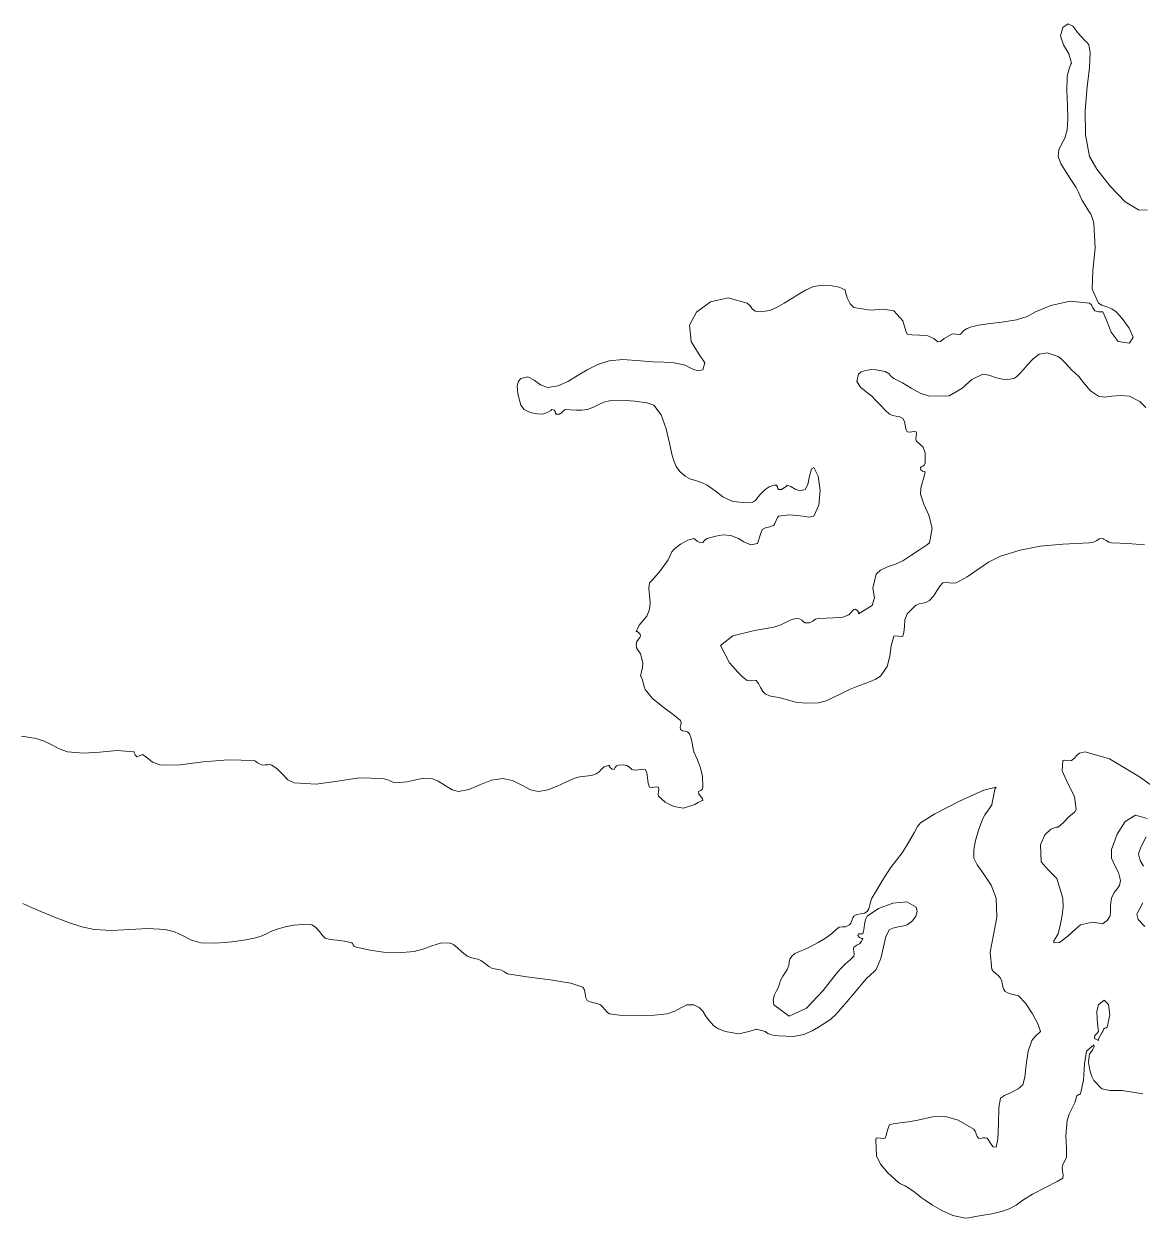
# Model space of a CAD drawing. Header units: inches. Extents: x 18 to 851, y -500 to 848.
# Drawn here: x 560.58 to 587.23, y 373.98 to 402.44 of the extents above; entities that cross this region are included whole.
import ezdxf

# ---------------------------------------------------------------- set-up
doc = ezdxf.new("R2010")
doc.units = ezdxf.units.IN
doc.header["$MEASUREMENT"] = 0
doc.layers.add('Layer 1', color=7, linetype='Continuous')

msp = doc.modelspace()

# ---------------------------------------------------------------- linework, layer by layer
at = {"layer": 'Layer 1', "lineweight": 0}
for points in [[(560.522, 385.46), (560.879, 385.411), (561.067, 385.347), (561.246, 385.256), (561.427, 385.164), (561.62, 385.094), (562.002, 385.056), (562.395, 385.086), (562.798, 385.12), (563.209, 385.094), (563.209, 385.068), (563.232, 385.015), (563.271, 384.975), (563.314, 384.988), (563.41, 385.03), (563.512, 384.957), (563.647, 384.846), (563.844, 384.776), (564.309, 384.784), (564.854, 384.848), (565.451, 384.902), (566.067, 384.882), (566.098, 384.864), (566.146, 384.83), (566.209, 384.794), (566.279, 384.776), (566.329, 384.778), (566.387, 384.783), (566.443, 384.785), (566.491, 384.776), (566.617, 384.686), (566.742, 384.554), (566.875, 384.426), (567.021, 384.353), (567.55, 384.323), (568.059, 384.393), (568.578, 384.47), (569.138, 384.458), (569.234, 384.433), (569.309, 384.397), (569.376, 384.366), (569.455, 384.353), (569.708, 384.375), (569.922, 384.423), (570.113, 384.462), (570.303, 384.458), (570.454, 384.395), (570.624, 384.288), (570.791, 384.187), (570.938, 384.141), (571.182, 384.189), (571.446, 384.302), (571.721, 384.413), (571.996, 384.458), (572.227, 384.403), (572.449, 384.293), (572.657, 384.186), (572.844, 384.141), (573.068, 384.182), (573.29, 384.269), (573.5, 384.371), (573.69, 384.458), (573.824, 384.493), (573.967, 384.512), (574.104, 384.53), (574.22, 384.564), (574.292, 384.616), (574.344, 384.674), (574.413, 384.73), (574.538, 384.776), (574.529, 384.754), (574.555, 384.715), (574.598, 384.68), (574.644, 384.67), (574.652, 384.686), (574.671, 384.72), (574.702, 384.755), (574.75, 384.776), (574.873, 384.782), (574.953, 384.764), (575.01, 384.725), (575.067, 384.67), (575.13, 384.654), (575.222, 384.665), (575.314, 384.678), (575.385, 384.67), (575.427, 384.597), (575.446, 384.473), (575.461, 384.341), (575.49, 384.247), (575.529, 384.236), (575.594, 384.245), (575.659, 384.255), (575.702, 384.247), (575.713, 384.204), (575.703, 384.141), (575.693, 384.079), (575.702, 384.035), (575.867, 383.893), (576.07, 383.785), (576.301, 383.75), (576.55, 383.823), (576.571, 383.836), (576.65, 383.879), (576.73, 383.921), (576.762, 383.929), (576.753, 383.969), (576.711, 384.022), (576.667, 384.082), (576.655, 384.141), (576.674, 384.155), (576.709, 384.167), (576.744, 384.193), (576.762, 384.247), (576.754, 384.504), (576.705, 384.711), (576.633, 384.897), (576.55, 385.094), (576.52, 385.203), (576.504, 385.308), (576.484, 385.412), (576.443, 385.517), (576.395, 385.566), (576.336, 385.581), (576.279, 385.59), (576.231, 385.623), (576.224, 385.669), (576.233, 385.731), (576.242, 385.792), (576.231, 385.835), (576.056, 385.981), (575.808, 386.162), (575.56, 386.364), (575.385, 386.576), (575.366, 386.642), (575.33, 386.772), (575.295, 386.884), (575.279, 386.894), (575.296, 387.009), (575.324, 387.096), (575.33, 387.215), (575.279, 387.423), (575.254, 387.464), (575.218, 387.503), (575.186, 387.556), (575.173, 387.635), (575.189, 387.718), (575.226, 387.777), (575.262, 387.817), (575.279, 387.847), (575.266, 387.895), (575.23, 387.936), (575.194, 387.958), (575.173, 387.953), (575.243, 388.112), (575.335, 388.22), (575.424, 388.327), (575.49, 388.482), (575.503, 388.647), (575.486, 388.822), (575.472, 388.986), (575.49, 389.117), (575.568, 389.201), (575.749, 389.416), (575.933, 389.667), (576.02, 389.858), (576.083, 389.931), (576.231, 390.041), (576.406, 390.139), (576.55, 390.176), (576.581, 390.155), (576.626, 390.115), (576.686, 390.078), (576.762, 390.07), (576.765, 390.084), (576.791, 390.117), (576.828, 390.154), (576.867, 390.176), (577.068, 390.228), (577.249, 390.259), (577.424, 390.25), (577.608, 390.176), (577.738, 390.097), (577.908, 390.026), (578.062, 390.057), (578.138, 390.282), (578.174, 390.388), (578.254, 390.43), (578.354, 390.45), (578.455, 390.494), (578.48, 390.534), (578.511, 390.604), (578.541, 390.673), (578.562, 390.706), (578.828, 390.74), (579.085, 390.714), (579.292, 390.684), (579.408, 390.706), (579.525, 390.973), (579.553, 391.328), (579.509, 391.662), (579.408, 391.87), (579.346, 391.835), (579.302, 391.663), (579.259, 391.462), (579.196, 391.341), (579.074, 391.314), (578.96, 391.353), (578.857, 391.411), (578.773, 391.446), (578.751, 391.425), (578.7, 391.38), (578.633, 391.342), (578.562, 391.341), (578.545, 391.367), (578.537, 391.41), (578.515, 391.444), (578.455, 391.446), (578.343, 391.408), (578.27, 391.362), (578.21, 391.306), (578.138, 391.235), (578.072, 391.158), (578.023, 391.091), (577.953, 391.043), (577.82, 391.023), (577.474, 391.061), (577.238, 391.168), (577.056, 391.309), (576.867, 391.446), (576.727, 391.51), (576.584, 391.554), (576.451, 391.597), (576.338, 391.658), (576.211, 391.773), (576.125, 391.892), (576.066, 392.025), (576.02, 392.188), (575.965, 392.45), (575.887, 392.793), (575.77, 393.125), (575.597, 393.353), (575.426, 393.408), (575.137, 393.45), (574.813, 393.47), (574.538, 393.458), (574.399, 393.421), (574.27, 393.36), (574.142, 393.295), (574.008, 393.247), (573.881, 393.231), (573.745, 393.236), (573.609, 393.246), (573.479, 393.247), (573.449, 393.224), (573.403, 393.178), (573.342, 393.14), (573.268, 393.141), (573.248, 393.165), (573.24, 393.201), (573.22, 393.233), (573.161, 393.247), (573.14, 393.23), (573.084, 393.195), (573.015, 393.159), (572.949, 393.141), (572.812, 393.146), (572.65, 393.18), (572.504, 393.247), (572.42, 393.353), (572.352, 393.627), (572.339, 393.811), (572.366, 393.924), (572.42, 393.988), (572.587, 394.028), (572.742, 393.949), (572.896, 393.836), (573.056, 393.776), (573.311, 393.815), (573.559, 393.925), (573.792, 394.065), (574.008, 394.199), (574.256, 394.324), (574.526, 394.407), (574.855, 394.438), (575.279, 394.411), (575.572, 394.388), (575.832, 394.38), (576.08, 394.362), (576.338, 394.305), (576.408, 394.269), (576.521, 394.212), (576.648, 394.175), (576.762, 394.199), (576.812, 394.366), (576.659, 394.582), (576.479, 394.871), (576.443, 395.258), (576.613, 395.57), (576.941, 395.815), (577.365, 395.915), (577.82, 395.788), (577.887, 395.722), (577.934, 395.649), (578.004, 395.593), (578.138, 395.576), (578.361, 395.613), (578.535, 395.688), (578.696, 395.785), (578.879, 395.894), (579.035, 395.99), (579.206, 396.095), (579.398, 396.179), (579.62, 396.211), (579.692, 396.208), (579.841, 396.195), (580.012, 396.163), (580.149, 396.105), (580.157, 396.05), (580.198, 395.915), (580.269, 395.769), (580.361, 395.682), (580.758, 395.619), (581.063, 395.642), (581.31, 395.605), (581.525, 395.364), (581.544, 395.307), (581.574, 395.204), (581.606, 395.101), (581.632, 395.046), (581.738, 395.028), (581.923, 395.024), (582.121, 395.005), (582.268, 394.94), (582.36, 394.863), (582.424, 394.871), (582.515, 394.94), (582.69, 395.046), (582.735, 395.05), (582.801, 395.042), (582.863, 395.036), (582.902, 395.046), (582.98, 395.131), (583.059, 395.181), (583.164, 395.217), (583.326, 395.258), (583.548, 395.29), (583.888, 395.328), (584.238, 395.385), (584.49, 395.47), (584.687, 395.575), (585.056, 395.727), (585.513, 395.83), (585.973, 395.788), (586.021, 395.742), (586.055, 395.671), (586.101, 395.605), (586.185, 395.576), (586.206, 395.577), (586.24, 395.579), (586.273, 395.58), (586.291, 395.576), (586.38, 395.377), (586.491, 395.097), (586.66, 394.872), (586.926, 394.835), (587.017, 394.972), (586.923, 395.192), (586.751, 395.419), (586.608, 395.576), (586.505, 395.649), (586.386, 395.696), (586.271, 395.735), (586.185, 395.788), (586.038, 396.118), (586.055, 396.56), (586.109, 397.092), (586.079, 397.693), (586.048, 397.806), (586.002, 397.902), (585.941, 398), (585.867, 398.117), (585.803, 398.231), (585.755, 398.333), (585.711, 398.432), (585.655, 398.541), (585.532, 398.736), (585.399, 398.932), (585.288, 399.117), (585.231, 399.282), (585.244, 399.441), (585.307, 399.575), (585.384, 399.721), (585.443, 399.917), (585.459, 400.171), (585.449, 400.496), (585.437, 400.849), (585.443, 401.188), (585.463, 401.288), (585.499, 401.396), (585.533, 401.48), (585.549, 401.505), (585.479, 401.724), (585.358, 401.943), (585.281, 402.156), (585.338, 402.353), (585.467, 402.441), (585.576, 402.384), (585.698, 402.231), (585.867, 402.035), (585.912, 402.006), (585.961, 401.94), (585.989, 401.763), (585.973, 401.399), (585.921, 400.938), (585.873, 400.376), (585.875, 399.796), (585.973, 399.282), (586.146, 398.981), (586.463, 398.574), (586.826, 398.203), (587.138, 398.011), (587.349, 398.002)], [(587.313, 393.297), (587.171, 393.443), (586.926, 393.564), (586.714, 393.585), (586.506, 393.565), (586.322, 393.544), (586.185, 393.564), (586, 393.696), (585.857, 393.859), (585.719, 394.033), (585.549, 394.199), (585.479, 394.269), (585.39, 394.367), (585.302, 394.461), (585.231, 394.517), (584.968, 394.599), (584.778, 394.568), (584.63, 394.458), (584.49, 394.305), (584.408, 394.211), (584.322, 394.116), (584.242, 394.036), (584.173, 393.988), (583.969, 393.96), (583.762, 394.008), (583.575, 394.072), (583.432, 394.094), (583.172, 393.962), (582.934, 393.75), (582.627, 393.576), (582.161, 393.564), (581.936, 393.64), (581.722, 393.757), (581.516, 393.883), (581.314, 393.988), (581.25, 394.037), (581.201, 394.098), (581.102, 394.157), (580.891, 394.199), (580.769, 394.201), (580.642, 394.183), (580.533, 394.146), (580.467, 394.094), (580.43, 393.921), (580.514, 393.783), (580.655, 393.668), (580.785, 393.564), (580.89, 393.458), (580.999, 393.347), (581.107, 393.238), (581.208, 393.141), (581.278, 393.104), (581.365, 393.088), (581.452, 393.072), (581.525, 393.035), (581.566, 392.965), (581.582, 392.878), (581.595, 392.79), (581.632, 392.717), (581.674, 392.707), (581.737, 392.717), (581.801, 392.727), (581.844, 392.717), (581.854, 392.674), (581.845, 392.612), (581.834, 392.549), (581.844, 392.505), (581.932, 392.427), (582.01, 392.351), (582.058, 392.219), (582.056, 391.976), (582.035, 391.921), (582.001, 391.896), (581.967, 391.886), (581.949, 391.87), (581.957, 391.812), (581.995, 391.782), (582.037, 391.771), (582.056, 391.764), (582.029, 391.629), (581.989, 391.5), (581.956, 391.37), (581.949, 391.235), (582.024, 390.996), (582.146, 390.729), (582.222, 390.424), (582.161, 390.07), (582.092, 390.02), (581.924, 389.906), (581.717, 389.768), (581.525, 389.646), (581.351, 389.565), (581.159, 389.497), (580.992, 389.424), (580.891, 389.329), (580.812, 388.993), (580.848, 388.764), (580.797, 388.579), (580.467, 388.376), (580.478, 388.409), (580.447, 388.455), (580.401, 388.489), (580.361, 388.482), (580.236, 388.356), (580.095, 388.299), (579.874, 388.281), (579.514, 388.27), (579.446, 388.249), (579.379, 388.206), (579.299, 388.169), (579.196, 388.164), (579.162, 388.187), (579.119, 388.227), (579.062, 388.263), (578.984, 388.27), (578.859, 388.233), (578.748, 388.178), (578.622, 388.115), (578.455, 388.059), (577.993, 387.979), (577.473, 387.858), (577.179, 387.626), (577.396, 387.211), (577.477, 387.124), (577.593, 386.993), (577.717, 386.866), (577.82, 386.788), (577.869, 386.783), (577.93, 386.792), (577.988, 386.799), (578.032, 386.788), (578.086, 386.718), (578.136, 386.622), (578.187, 386.529), (578.243, 386.47), (578.352, 386.429), (578.466, 386.405), (578.574, 386.387), (578.667, 386.364), (578.827, 386.312), (579.012, 386.27), (579.235, 386.248), (579.514, 386.258), (579.673, 386.298), (579.854, 386.376), (580.051, 386.475), (580.256, 386.576), (580.451, 386.655), (580.671, 386.735), (580.867, 386.815), (580.996, 386.894), (581.149, 387.124), (581.214, 387.37), (581.249, 387.617), (581.314, 387.847), (581.35, 387.855), (581.416, 387.848), (581.484, 387.84), (581.525, 387.847), (581.554, 387.936), (581.562, 388.08), (581.577, 388.239), (581.632, 388.376), (581.671, 388.419), (581.734, 388.485), (581.8, 388.549), (581.844, 388.588), (581.914, 388.619), (582.001, 388.637), (582.088, 388.657), (582.161, 388.694), (582.254, 388.798), (582.335, 388.925), (582.408, 389.042), (582.479, 389.117), (582.548, 389.132), (582.635, 389.122), (582.723, 389.108), (582.797, 389.117), (583.062, 389.264), (583.311, 389.437), (583.566, 389.608), (583.855, 389.752), (584.32, 389.9), (584.801, 389.993), (585.338, 390.044), (585.973, 390.07), (586.072, 390.09), (586.146, 390.129), (586.211, 390.165), (586.291, 390.176), (586.319, 390.159), (586.369, 390.124), (586.433, 390.088), (586.502, 390.07), (586.891, 390.055), (587.281, 390.028)], [(587.865, 383.993), (587.163, 384.496), (586.448, 384.927), (585.867, 385.094), (585.733, 385.062), (585.666, 385.004), (585.619, 384.938), (585.549, 384.882), (585.505, 384.879), (585.438, 384.886), (585.373, 384.891), (585.338, 384.882), (585.321, 384.634), (585.459, 384.339), (585.615, 384.025), (585.655, 383.717), (585.622, 383.662), (585.56, 383.604), (585.492, 383.551), (585.443, 383.505), (585.391, 383.443), (585.343, 383.394), (585.293, 383.348), (585.231, 383.294), (585.183, 383.292), (585.054, 383.243), (584.908, 383.113), (584.809, 382.87), (584.82, 382.467), (584.986, 382.279), (585.196, 382.069), (585.338, 381.6), (585.346, 381.39), (585.326, 381.197), (585.285, 380.993), (585.231, 380.752), (585.207, 380.711), (585.163, 380.651), (585.127, 380.588), (585.126, 380.541), (585.26, 380.548), (585.458, 380.693), (585.648, 380.869), (585.761, 380.964), (586.045, 381.032), (586.194, 381.009), (586.287, 380.991), (586.396, 381.07), (586.463, 381.183), (586.475, 381.295), (586.473, 381.428), (586.502, 381.6), (586.564, 381.736), (586.635, 381.825), (586.691, 381.908), (586.714, 382.023), (586.667, 382.217), (586.576, 382.383), (586.5, 382.554), (586.502, 382.764), (586.63, 383.125), (586.823, 383.426), (587.067, 383.581), (587.35, 383.505)], [(587.243, 376.941), (586.752, 377.021), (586.462, 377.017), (586.271, 377.055), (586.079, 377.258), (586.031, 377.352), (585.98, 377.505), (585.952, 377.693), (585.973, 377.894), (585.992, 377.904), (586.045, 377.981), (586.088, 378.067), (586.079, 378.105), (585.904, 377.958), (585.852, 377.642), (585.832, 377.267), (585.761, 376.941), (585.735, 376.919), (585.701, 376.912), (585.671, 376.893), (585.655, 376.835), (585.625, 376.725), (585.562, 376.594), (585.492, 376.452), (585.443, 376.306), (585.409, 375.936), (585.428, 375.65), (585.427, 375.427), (585.338, 375.247), (585.321, 375.183), (585.333, 375.092), (585.347, 374.999), (585.338, 374.929), (585.207, 374.849), (584.929, 374.707), (584.617, 374.543), (584.385, 374.4), (584.225, 374.287), (584.063, 374.201), (583.879, 374.135), (583.644, 374.082), (583.452, 374.046), (583.257, 374.011), (583.097, 373.984), (583.008, 373.976), (582.714, 374.042), (582.455, 374.155), (582.235, 374.285), (582.056, 374.4), (581.96, 374.467), (581.868, 374.543), (581.764, 374.627), (581.632, 374.717), (581.582, 374.742), (581.524, 374.766), (581.467, 374.792), (581.42, 374.823), (581.169, 375.057), (580.994, 375.261), (580.9, 375.458), (580.891, 375.67), (580.89, 375.716), (580.883, 375.781), (580.881, 375.844), (580.891, 375.882), (580.934, 375.891), (580.998, 375.881), (581.062, 375.872), (581.103, 375.882), (581.127, 375.943), (581.155, 376.047), (581.184, 376.147), (581.208, 376.2), (581.297, 376.222), (581.461, 376.245), (581.657, 376.272), (581.844, 376.306), (582.239, 376.387), (582.546, 376.399), (582.845, 376.311), (583.22, 376.094), (583.248, 376.052), (583.274, 375.984), (583.301, 375.918), (583.326, 375.882), (583.375, 375.876), (583.435, 375.886), (583.492, 375.893), (583.537, 375.882), (583.572, 375.83), (583.62, 375.746), (583.68, 375.678), (583.749, 375.67), (583.791, 375.856), (583.805, 376.23), (583.817, 376.614), (583.855, 376.835), (583.949, 376.895), (584.11, 376.971), (584.277, 377.058), (584.385, 377.153), (584.43, 377.335), (584.466, 377.632), (584.516, 377.955), (584.597, 378.211), (584.634, 378.253), (584.705, 378.327), (584.776, 378.396), (584.809, 378.423), (584.751, 378.59), (584.617, 378.846), (584.447, 379.102), (584.279, 379.271), (584.215, 379.293), (584.119, 379.317), (584.023, 379.344), (583.961, 379.376), (583.926, 379.441), (583.902, 379.531), (583.882, 379.623), (583.855, 379.694), (583.812, 379.74), (583.743, 379.804), (583.677, 379.865), (583.644, 379.905), (583.611, 380.314), (583.684, 380.725), (583.763, 381.149), (583.749, 381.6), (583.632, 381.911), (583.459, 382.178), (583.298, 382.394), (583.22, 382.553), (583.221, 382.753), (583.261, 382.977), (583.333, 383.227), (583.432, 383.505), (583.478, 383.591), (583.541, 383.676), (583.603, 383.755), (583.644, 383.823), (583.666, 383.918), (583.693, 384.069), (583.722, 384.203), (583.749, 384.247), (583.453, 384.176), (582.879, 383.917), (582.289, 383.612), (581.949, 383.399), (581.878, 383.309), (581.801, 383.177), (581.718, 383.023), (581.632, 382.87), (581.507, 382.682), (581.373, 382.505), (581.236, 382.325), (581.103, 382.129), (581.031, 382.012), (580.954, 381.881), (580.872, 381.742), (580.785, 381.6), (580.761, 381.534), (580.738, 381.44), (580.713, 381.347), (580.679, 381.282), (580.611, 381.246), (580.521, 381.228), (580.431, 381.21), (580.361, 381.176), (580.332, 381.13), (580.309, 381.067), (580.285, 381.006), (580.256, 380.964), (580.164, 380.922), (580.086, 380.918), (580.013, 380.91), (579.938, 380.858), (579.823, 380.75), (579.683, 380.647), (579.511, 380.544), (579.303, 380.435), (579.184, 380.382), (579.062, 380.331), (578.955, 380.28), (578.879, 380.223), (578.836, 380.152), (578.819, 380.076), (578.807, 379.995), (578.773, 379.905), (578.717, 379.817), (578.664, 379.742), (578.612, 379.642), (578.562, 379.482), (578.525, 379.407), (578.471, 379.301), (578.435, 379.18), (578.455, 379.059), (578.815, 378.789), (579.229, 378.983), (579.625, 379.401), (579.938, 379.8), (580.049, 379.926), (580.162, 380.034), (580.269, 380.132), (580.361, 380.223), (580.369, 380.267), (580.359, 380.331), (580.351, 380.395), (580.361, 380.435), (580.427, 380.479), (580.491, 380.516), (580.544, 380.566), (580.573, 380.646), (580.546, 380.641), (580.495, 380.667), (580.457, 380.71), (580.467, 380.752), (580.487, 380.754), (580.522, 380.752), (580.557, 380.75), (580.573, 380.752), (580.593, 380.85), (580.611, 380.976), (580.638, 381.097), (580.679, 381.176), (580.944, 381.353), (581.288, 381.486), (581.619, 381.518), (581.844, 381.388), (581.869, 381.286), (581.837, 381.175), (581.755, 381.064), (581.632, 380.964), (581.553, 380.942), (581.418, 380.917), (581.285, 380.89), (581.208, 380.858), (581.125, 380.686), (581.067, 380.44), (581, 380.166), (580.891, 379.905), (580.842, 379.852), (580.757, 379.774), (580.659, 379.684), (580.573, 379.588), (580.453, 379.439), (580.325, 379.289), (580.188, 379.129), (580.044, 378.953), (579.933, 378.827), (579.822, 378.73), (579.689, 378.639), (579.514, 378.529), (579.365, 378.439), (579.171, 378.354), (578.91, 378.303), (578.562, 378.317), (578.438, 378.337), (578.365, 378.354), (578.312, 378.38), (578.243, 378.423), (578.041, 378.476), (577.853, 378.422), (577.622, 378.369), (577.291, 378.423), (577.117, 378.496), (577.019, 378.563), (576.95, 378.64), (576.867, 378.741), (576.82, 378.814), (576.762, 378.91), (576.676, 379), (576.55, 379.059), (576.379, 379.056), (576.236, 378.992), (576.092, 378.909), (575.914, 378.847), (575.605, 378.811), (575.213, 378.795), (574.827, 378.805), (574.538, 378.847), (574.482, 378.884), (574.426, 378.947), (574.373, 379.014), (574.326, 379.059), (574.259, 379.084), (574.168, 379.105), (574.077, 379.129), (574.008, 379.165), (573.974, 379.23), (573.957, 379.322), (573.939, 379.416), (573.902, 379.482), (573.614, 379.579), (573.119, 379.656), (572.565, 379.725), (572.103, 379.8), (572.066, 379.819), (572.022, 379.854), (571.965, 379.888), (571.891, 379.905), (571.752, 379.927), (571.663, 379.971), (571.582, 380.035), (571.467, 380.117), (571.396, 380.147), (571.314, 380.167), (571.23, 380.188), (571.149, 380.223), (571.022, 380.32), (570.917, 380.418), (570.822, 380.499), (570.727, 380.541), (570.513, 380.532), (570.303, 380.465), (570.092, 380.383), (569.879, 380.329), (569.495, 380.302), (569.155, 380.314), (568.832, 380.361), (568.503, 380.435), (568.453, 380.459), (568.428, 380.493), (568.414, 380.523), (568.396, 380.541), (568.222, 380.577), (568.039, 380.598), (567.877, 380.617), (567.762, 380.646), (567.704, 380.706), (567.623, 380.811), (567.531, 380.913), (567.443, 380.964), (567.219, 380.976), (567.01, 380.958), (566.807, 380.916), (566.597, 380.858), (566.47, 380.811), (566.361, 380.756), (566.238, 380.7), (566.067, 380.646), (565.871, 380.607), (565.536, 380.558), (565.148, 380.526), (564.797, 380.541), (564.58, 380.604), (564.377, 380.701), (564.172, 380.797), (563.949, 380.858), (563.538, 380.878), (563.109, 380.856), (562.678, 380.835), (562.256, 380.858), (561.966, 380.922), (561.648, 381.025), (561.316, 381.151), (560.985, 381.282), (560.762, 381.377), (560.555, 381.479)], [(587.326, 383.062), (587.201, 382.815), (587.138, 382.658), (587.178, 382.501), (587.262, 382.364)], [(587.243, 381.494), (587.104, 381.223), (587.131, 381.092), (587.294, 380.924)], [(586.185, 379.059), (586.324, 379.172), (586.425, 379.064), (586.459, 378.821), (586.396, 378.529), (586.372, 378.509), (586.339, 378.501), (586.308, 378.48), (586.291, 378.423), (586.271, 378.389), (586.229, 378.317), (586.19, 378.246), (586.185, 378.211), (586.095, 378.261), (586.104, 378.327), (586.154, 378.388), (586.185, 378.423), (586.176, 378.541), (586.153, 378.718), (586.146, 378.906), (586.185, 379.059), (586.185, 379.059)], [(586.185, 378.423), (586.154, 378.388), (586.104, 378.327), (586.095, 378.261), (586.185, 378.211), (586.19, 378.246), (586.229, 378.317), (586.271, 378.389), (586.291, 378.423), (586.308, 378.48), (586.339, 378.501), (586.372, 378.509), (586.396, 378.529), (586.459, 378.821), (586.425, 379.064), (586.324, 379.172), (586.185, 379.059), (586.146, 378.906), (586.153, 378.718), (586.176, 378.541), (586.185, 378.423), (586.185, 378.423)]]:
    msp.add_lwpolyline(points, dxfattribs=at)

doc.saveas('drawing.dxf')
